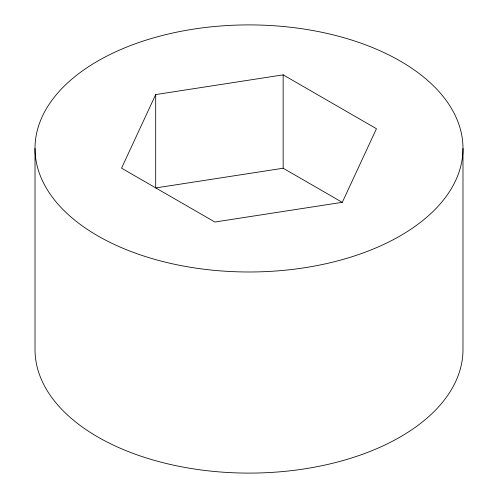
<?xml version="1.0" encoding="UTF-8"?>
<svg xmlns="http://www.w3.org/2000/svg" width="498" height="498" viewBox="0 0 498 498"><rect width="100%" height="100%" fill="white"/><g stroke="black" fill="none" stroke-linecap="round" stroke-linejoin="round"><path stroke-width="0.75" d="M155.693 94.576L121.543 168.162L214.85 222.027L342.307 202.313L376.457 128.727L283.15 74.856L155.693 94.576L155.693 187.945L283.15 168.231L342.226 202.337M462.984 148.441A213.984 123.541 0 0 1 142.011 255.437A213.984 123.541 0 0 1 142.011 41.452A213.984 123.541 0 0 1 462.984 148.441L462.984 349.559A213.984 123.541 0 0 1 249 473.1A213.984 123.541 0 0 1 35.016 349.559L35.016 148.441M283.15 74.856L283.15 168.231"/></g></svg>
